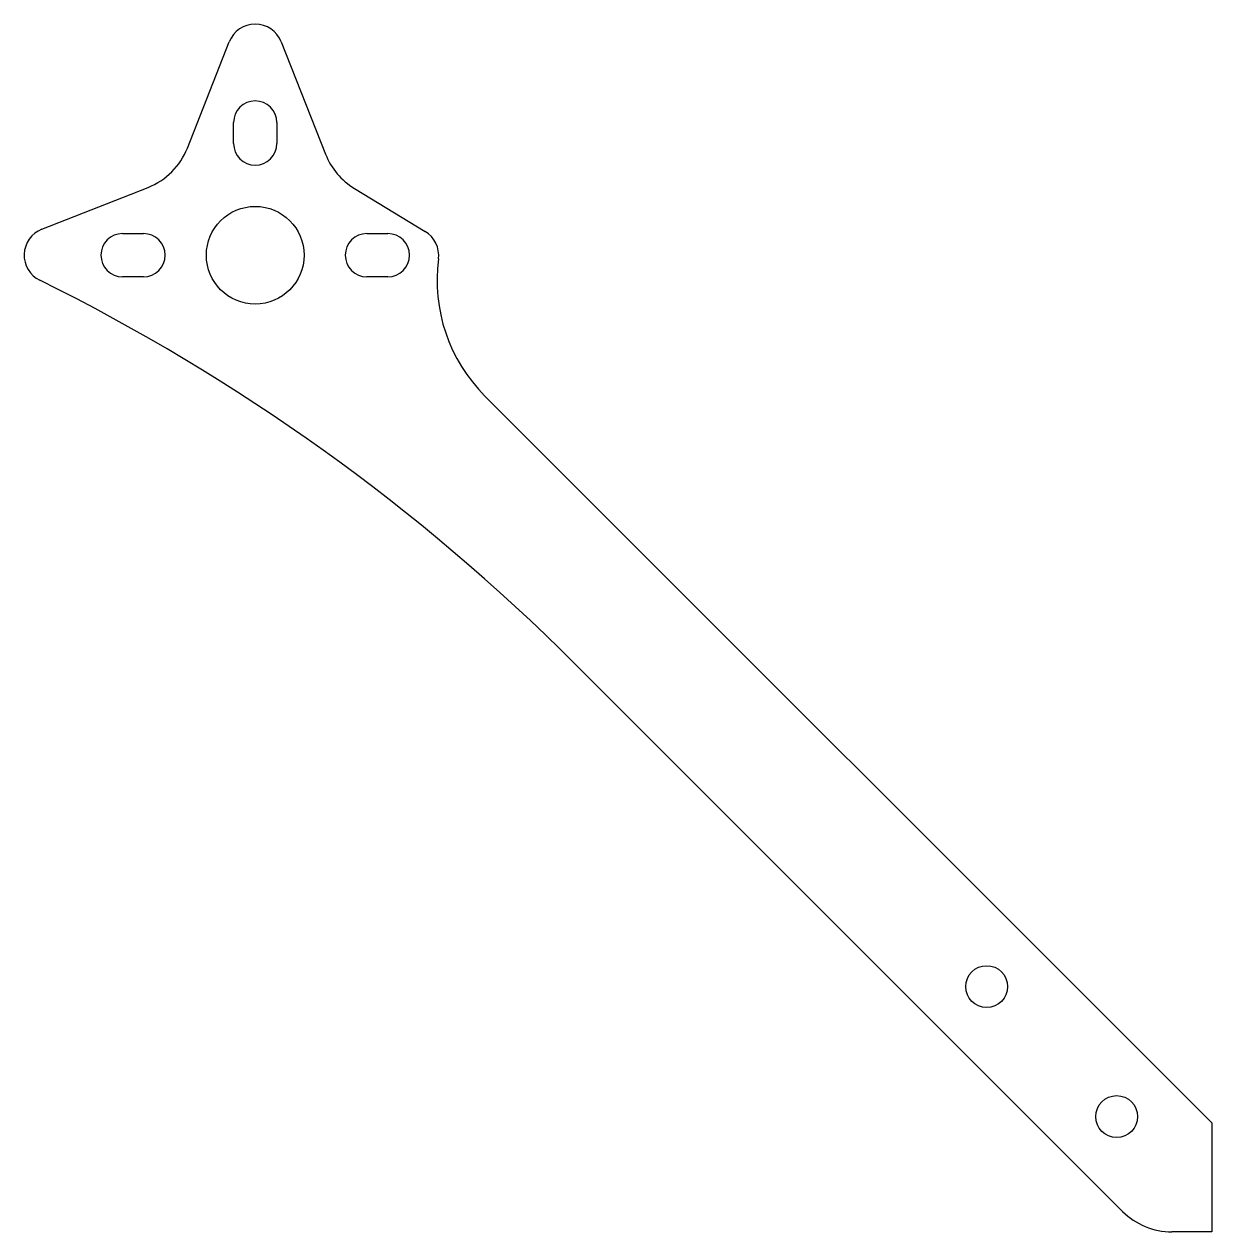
# Model space of a CAD drawing. Header units: millimetres. Extents: x -42.5 to 42.5, y -43.2 to 43.2.
import ezdxf

# ---------------------------------------------------------------- set-up
doc = ezdxf.new("R2010")
doc.units = ezdxf.units.MM
doc.layers.get('0').update_dxf_attribs({"lineweight": 25, "true_color": 0xffffff})

msp = doc.modelspace()

# ---------------------------------------------------------------- linework, layer by layer
for p, q in [((-30.841, 34.375), (-27.841, 41.981)), ((-24.12, 41.981), (-20.942, 33.924)), ((-27.531, 34.698), (-27.531, 36.198)), ((-24.431, 36.198), (-24.431, 34.698)), ((-41.263, 28.559), (-33.657, 31.558)), ((-18.881, 31.482), (-13.806, 28.409)), ((-35.481, 28.248), (-33.981, 28.248)), ((-17.981, 28.248), (-16.481, 28.248)), ((-33.981, 25.148), (-35.481, 25.148)), ((-16.481, 25.148), (-17.981, 25.148)), ((-9.529, 16.611), (42.529, -35.447)), ((36.137, -41.783), (-3.081, -2.565)), ((42.529, -35.447), (42.529, -43.247)), ((42.529, -43.247), (39.672, -43.247))]:
    msp.add_line(p, q)
for centre, radius in [((-25.981, 26.698), 3.5), ((26.402, -25.684), 1.5), ((35.711, -34.993), 1.5)]:
    msp.add_circle(centre, radius)
for centre, radius, start, end in [((-25.981, 41.247), 2, 21.52399, 158.47601), ((-25.981, 36.198), 1.55, 360, 180), ((-25.981, 34.698), 1.55, 180, 360), ((-35.492, 36.21), 5, 291.52399, 338.47601), ((-16.291, 35.759), 5, 201.52399, 238.80698), ((-40.529, 26.698), 2, 111.52399, 243.74852), ((-35.481, 26.698), 1.55, 90, 270), ((-33.981, 26.698), 1.55, 270, 90), ((-17.981, 26.698), 1.55, 90, 270), ((-16.481, 26.698), 1.55, 270, 90), ((-14.842, 26.698), 2, 352.45317, 58.80698), ((-1.243, 24.897), 11.718, 172.45317, 225), ((-105.445, -104.929), 144.764, 45, 63.74852), ((39.672, -38.247), 5, 225, 270)]:
    msp.add_arc(centre, radius, start, end)

doc.saveas('drawing.dxf')
